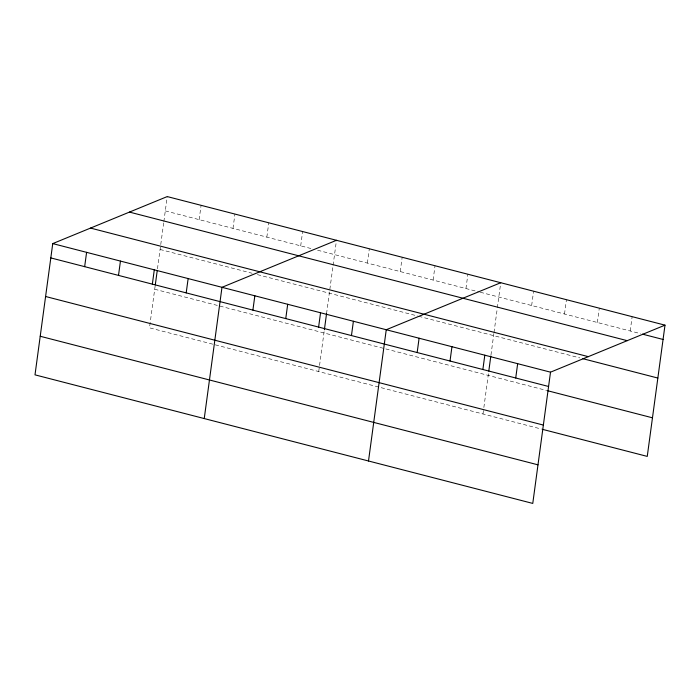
<?xml version="1.0" encoding="UTF-8"?>
<svg xmlns="http://www.w3.org/2000/svg" width="700" height="700" viewBox="0 0 700 700"><rect width="100%" height="100%" fill="white"/><g stroke="black" fill="none" stroke-linecap="round" stroke-linejoin="round"><path stroke-width="0.53" stroke-dasharray="3.5 2.62" d="M155.138 286.02L149.485 327.836L541.511 429.091M157.465 268.826L163.704 222.688M163.852 221.611L167.23 196.577M199.15 219.634L201.084 205.319M232.995 228.375L234.929 214.06M266.84 237.125L268.774 222.81M300.694 245.866L302.627 231.551M318.727 371.543L324.24 330.811M326.559 313.618L332.946 266.394M333.086 265.326L336.473 240.293M367.395 263.095L369.329 248.78M400.243 271.574L402.176 257.267M433.099 280.061L435.033 265.746M465.946 288.549L467.88 274.234M482.991 413.971L483.718 408.616M483.858 407.54L488.495 373.231M490.971 354.97L493.876 333.48M494.016 332.412L497.21 308.822M497.35 307.755L500.736 282.721M531.65 305.524L533.593 291.209M564.506 314.002L566.44 299.688M597.363 322.49L599.296 308.175M630.21 330.977L632.144 316.662M165.296 210.893L311.264 248.596M317.616 250.233L479.299 291.996M480.323 292.259L640.483 333.629M160.081 249.48L252.105 273.254M257.39 274.619L417.611 315.998M418.635 316.269L579.819 357.901M154.7 289.24L546.726 390.495"/><path stroke-width="1.05" d="M665 325.15L167.23 196.577L52.745 243.6L35 374.85L532.77 503.423L550.515 372.164L665 325.15L647.255 456.4L542.535 429.354M84.656 266.656L86.599 252.341M118.51 275.398L120.444 261.082M152.355 284.139L154.289 269.824M155.286 284.944L157.176 270.979M186.2 292.88L188.143 278.565M204.242 418.565L221.987 287.315L336.473 240.293M252.901 310.109L254.844 295.794M285.757 318.596L287.691 304.281M318.614 327.084L320.547 312.769M324.38 329.735L326.559 313.618M351.461 335.571L353.395 321.256M368.506 460.994L386.251 329.744L500.736 282.721M417.165 352.537L419.099 338.223M450.021 361.025L451.955 346.71M482.869 369.512L484.811 355.197M488.793 371.088L490.823 356.037M515.725 378L517.659 363.685M642.53 334.162L663.066 339.465M129.456 212.091L627.218 340.664M90.527 228.078L588.298 356.65M582.899 358.697L657.851 378.053M52.745 243.6L550.515 372.164M50.811 257.915L548.581 386.479M547.75 390.766L652.47 417.812M45.596 296.502L543.358 425.075M40.215 336.262L537.985 464.835"/></g></svg>
